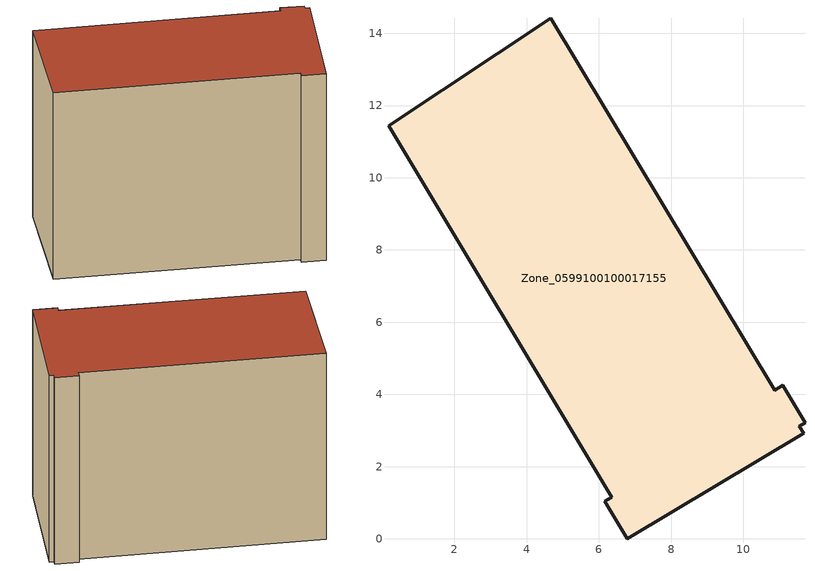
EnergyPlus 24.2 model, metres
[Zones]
Zone_0599100100017155
 floor ground (C_G): 10.88,4.12 11.09,4.25 11.71,3.22 11.55,3.12 11.67,2.93 6.79,0 6.17,1.04 6.35,1.15 0.18,11.44 4.67,14.42 z1.59
 wall outside (C_F): 6.17,1.04 6.79,0 11.67,2.93 11.55,3.12 11.71,3.22 11.09,4.25 10.88,4.12 4.67,14.42 0.18,11.44 6.35,1.15 6.17,1.04 z1.59:12.43
 roof outside (C_R): 11.71,3.22 11.09,4.25 10.88,4.12 4.67,14.42 0.18,11.44 6.35,1.15 6.17,1.04 6.79,0 11.67,2.93 11.55,3.12 z12.43
[BUILDING]
Pand.0599100100017155: North Axis=0; Terrain=City; Loads Convergence Tolerance Value=0.04; Temperature Convergence Tolerance Value=0.4; Solar Distribution=FullExterior; Maximum Number of Warmup Days=25; Minimum Number of Warmup Days=1
[Site:Location]
Rotterdam.The.Hague.AP_ZH_NLD Design_Conditions: Latitude=51.96; Longitude=4.45; Time Zone=1; Elevation=-4.5
[SITE:GROUNDTEMPERATURE:BUILDINGSURFACE]
18, 18, 18, 18, 18, 18, 18, 18, 18, 18, 18, 18
[MATERIAL] Thermal Absorptance=0.9; Solar Absorptance=0.7; Visible Absorptance=0.7
Name | Roughness | Thickness | Conductivity | Density | Specific Heat
G.TI.2015-2018 | MediumSmooth | 0.15 | 0.0428571 | 540 | 1210
F.TI.2015-2018 | Rough | 0.3 | 0.0666667 | 1920 | 840
R.TI.2015-2018 | MediumRough | 0.2 | 0.0333333 | 1500 | 1000
[CONSTRUCTION]
C_G: G.TI.2015-2018
C_F: F.TI.2015-2018
C_R: R.TI.2015-2018
[ZONE]
Zone_0599100100017155: Type=1; Multiplier=1; Ceiling Height=Autocalculate; Volume=Autocalculate; Floor Area=autocalculate; Part of Total Floor Area=Yes
[ZONEINFILTRATION:DESIGNFLOWRATE]
Infil_Zone_0599100100017155: Zone or ZoneList or Space or SpaceList=Zone_0599100100017155; Schedule=AlwaysOn; Design Flow Rate Calculation Method=Flow/Area; Flow Rate per Floor Area=0.0015; Constant Term Coefficient=1; Temperature Term Coefficient=0; Velocity Term Coefficient=0; Velocity Squared Term Coefficient=0
[HVACTEMPLATE:ZONE:IDEALLOADSAIRSYSTEM]
Zone_0599100100017155: Maximum Heating Supply Air Temperature=50; Minimum Cooling Supply Air Temperature=13; Maximum Heating Supply Air Humidity Ratio=0.0156; Minimum Cooling Supply Air Humidity Ratio=0.0077; Heating Limit=NoLimit; Cooling Limit=NoLimit; Dehumidification Control Type=ConstantSensibleHeatRatio; Cooling Sensible Heat Ratio=0.7; Dehumidification Setpoint=60; Humidification Control Type=None; Humidification Setpoint=30; Outdoor Air Method=None; Outdoor Air Flow Rate per Person=0.00944; Outdoor Air Flow Rate per Zone Floor Area=0; Outdoor Air Flow Rate per Zone=0; Demand Controlled Ventilation Type=None; Outdoor Air Economizer Type=NoEconomizer; Heat Recovery Type=None; Sensible Heat Recovery Effectiveness=0.7; Latent Heat Recovery Effectiveness=0.65
[ZONECONTROL:THERMOSTAT]
ThermostatControl_Zone_0599100100017155: Zone or ZoneList=Zone_0599100100017155; Control Type Schedule=DualSetpointControlType; Control 1=Thermostat_Zone_0599100100017155; Temperature Difference Between Cutout And Setpoint=0
[THERMOSTATSETPOINT:DUALSETPOINT]
Thermostat_Zone_0599100100017155: Heating Setpoint Temperature Schedule=HeatingSetpoint_Zone_0599100100017155; Cooling Setpoint Temperature Schedule=CoolingSetpoint_Zone_0599100100017155
[SCHEDULE:COMPACT]
HeatingSetpoint_Zone_0599100100017155: Through: 12/31, For: AllDays, Until: 24:00, 21
CoolingSetpoint_Zone_0599100100017155: Through: 12/31, For: AllDays, Until: 24:00, 24
DualSetpointControlType: Through: 12/31, For: AllDays, Until: 24:00, 4
AlwaysOn: Through: 12/31, For: AllDays, Until: 24:00, 1
